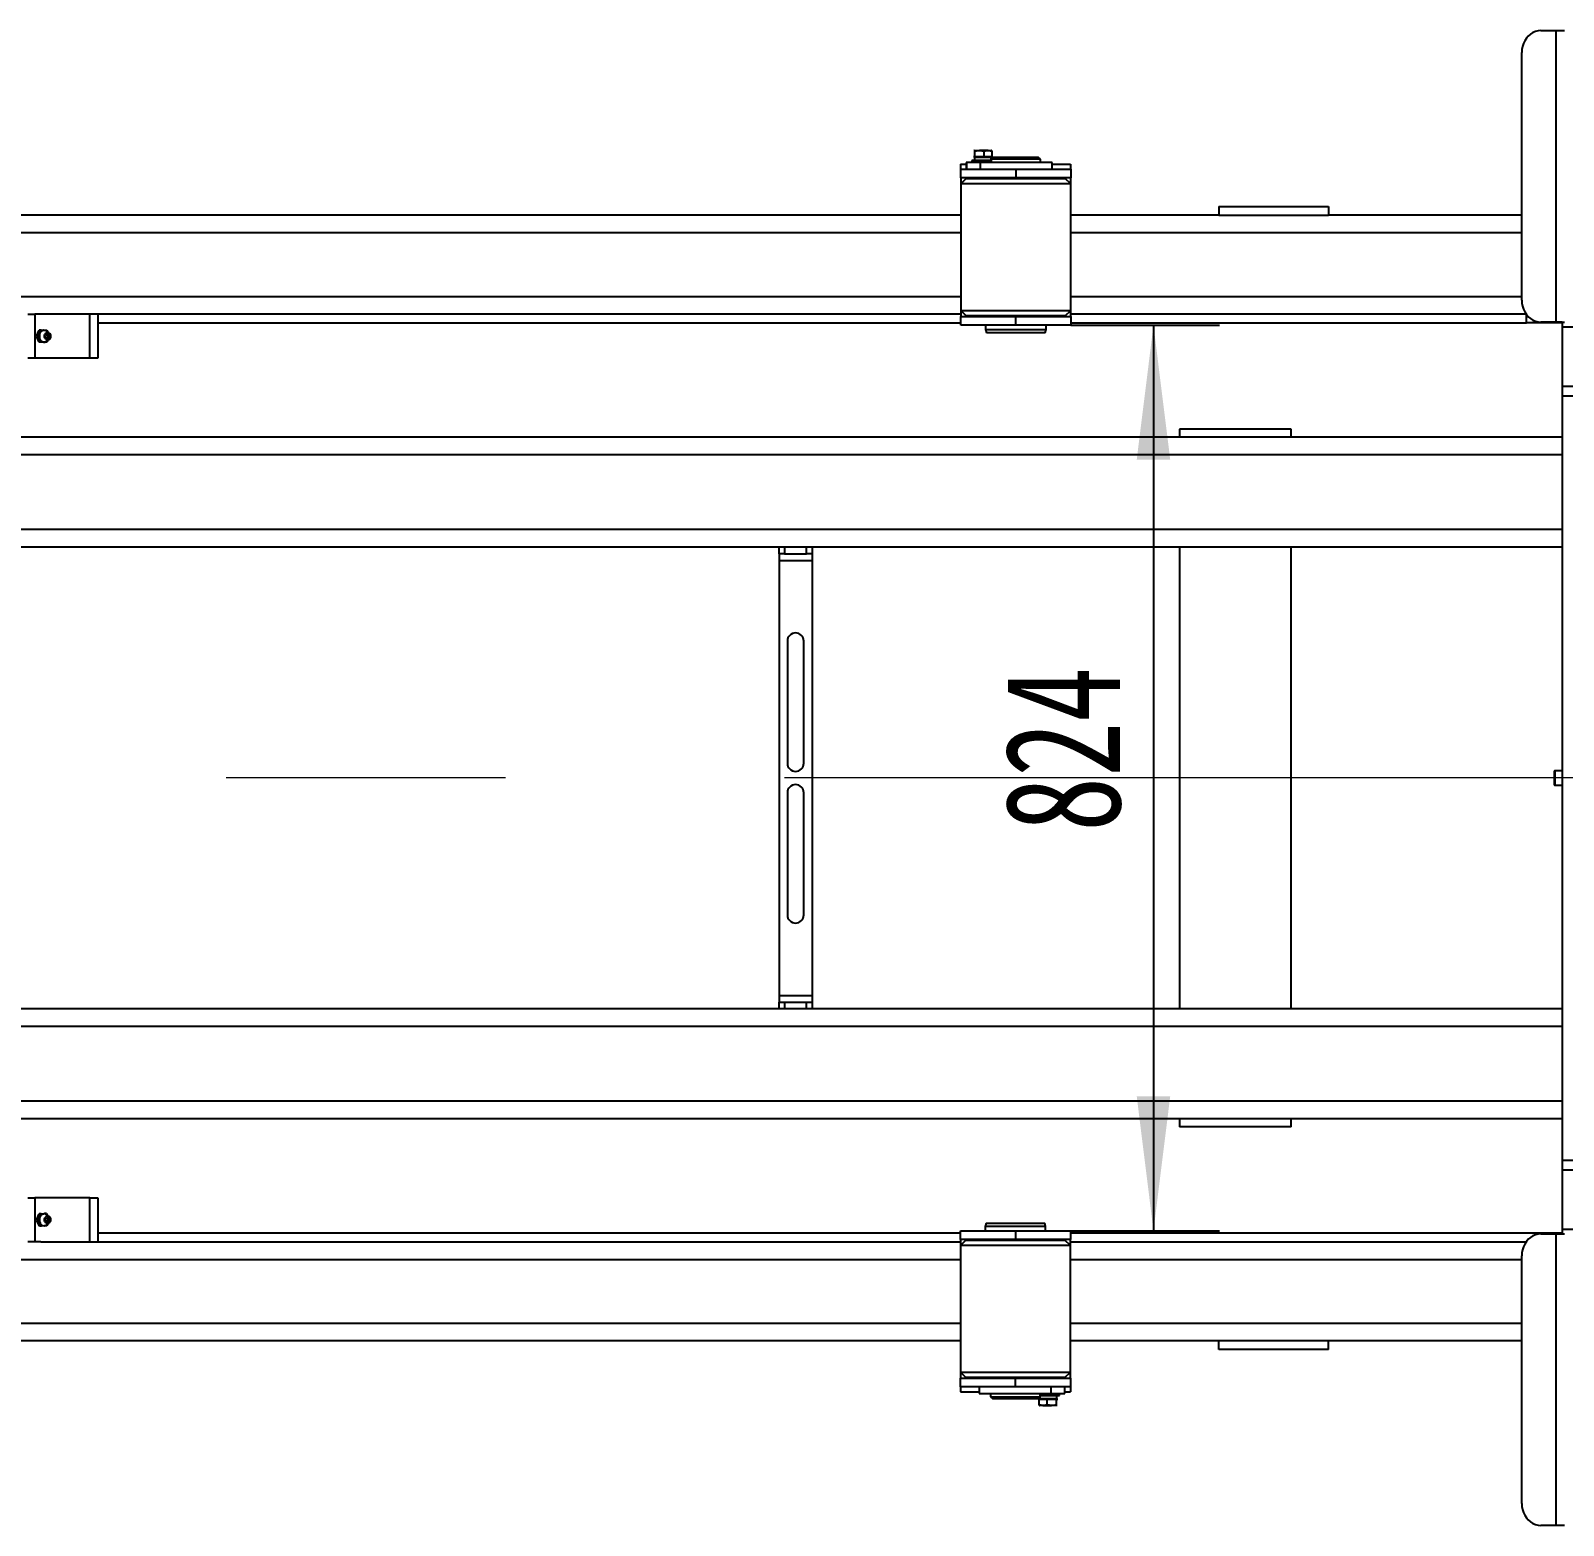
# Model space of a CAD drawing. Header units: millimetres. Extents: x 0 to 420, y 0 to 297.
# Drawn here: x 225.68 to 272.16, y 110.38 to 155.71 of the extents above; entities that cross this region are included whole.
import ezdxf

# ---------------------------------------------------------------- set-up
doc = ezdxf.new("R2010")
doc.units = ezdxf.units.MM
doc.linetypes.add('CENTERX2', pattern=[20.32, 12.7, -2.54, 2.54, -2.54])
doc.layers.add('标注层', color=7, linetype='Continuous')
doc.styles.add('SLDTEXTSTYLE7', font='TXT', dxfattribs={"width": 0.7})
doc.dimstyles.new('SLDDIMSTYLE0', dxfattribs={"dimtxt": 3.5, "dimasz": 4.08, "dimexe": 0, "dimexo": 0.0625, "dimgap": 0.875, "dimtad": 2, "dimlfac": 30, "dimrnd": 1e-09, "dimzin": 12, "dimdsep": 46, "dimtxsty": 'SLDTEXTSTYLE7', "dimsah": 1, "dimcen": 0.09, "dimadec": 0, "dimazin": 3, "dimtfac": 1, "dimtofl": 0, "dimtmove": 0, "dimatfit": 3, "dimfxl": 0, "dimfrac": 2, "dimtolj": 1, "dimtzin": 12, "dimarcsym": 0})

# ---------------------------------------------------------------- blocks, each defined once
blk = doc.blocks.new('_D_11')
at = {"layer": '标注层'}
for p, q in [((257.22, 146.776), (261.73, 146.776)), ((259.73, 146.776), (259.73, 119.309)), ((257.209, 119.309), (261.73, 119.309))]:
    blk.add_line(p, q, dxfattribs=at)
for points in [[(259.73, 146.776), (259.222, 142.696), (260.238, 142.696)], [(259.73, 119.309), (260.238, 123.389), (259.222, 123.389)]]:
    blk.add_solid(points, dxfattribs=at)
at = {"layer": '标注层', "insert": (255.218, 131.412), "char_height": 3.5, "attachment_point": 1, "rotation": 90, "style": 'SLDTEXTSTYLE7'}
blk.add_mtext('824', dxfattribs=at)

msp = doc.modelspace()

# ---------------------------------------------------------------- linework, layer by layer
at = {"color": 7, "linetype": 'Continuous', "lineweight": 25}
for p, q in [((271.47651, 155.70895), (271.9301, 155.70895)), ((271.9301, 155.70895), (271.9301, 146.87043)), ((271.9301, 155.70895), (272.19677, 155.70895)), ((270.89916, 147.53709), (270.89916, 155.04228)), ((254.28697, 152.07561), (254.28401, 152.07391)), ((254.28417, 152.07061), (254.28989, 152.07561)), ((254.28989, 152.07561), (254.45586, 152.07561)), ((254.31262, 151.88228), (254.31262, 152.05179)), ((254.7196, 152.07561), (254.45586, 152.07561)), ((254.5991, 151.88228), (254.5991, 152.05179)), ((254.7196, 152.07561), (254.82026, 152.07561)), ((254.82325, 152.07391), (254.8203, 152.07561)), ((254.84011, 151.88228), (254.84011, 152.05179)), ((253.87531, 151.65895), (253.87531, 151.39228)), ((253.87531, 151.65895), (254.05363, 151.65895)), ((254.05363, 151.70895), (254.05363, 151.50895)), ((254.06556, 151.70895), (254.05363, 151.70895)), ((254.06556, 151.50895), (254.06556, 151.70895)), ((254.47988, 151.70895), (254.06556, 151.70895)), ((254.2203, 151.77561), (254.2203, 151.70895)), ((254.80363, 151.77561), (254.2203, 151.77561)), ((254.31262, 151.88228), (254.26716, 151.88228)), ((254.29743, 151.86228), (254.29743, 151.77561)), ((254.80983, 151.86228), (254.29743, 151.86228)), ((254.29825, 151.88228), (254.3098, 151.86228)), ((254.5991, 151.88228), (254.31262, 151.88228)), ((254.47988, 151.50895), (254.47988, 151.70895)), ((256.65363, 151.70895), (254.47988, 151.70895)), ((254.84011, 151.88228), (254.5991, 151.88228)), ((254.79747, 151.86228), (254.80901, 151.88228)), ((254.8703, 151.87561), (254.80363, 151.80895)), ((254.80363, 151.80895), (254.80363, 151.70895)), ((256.30363, 151.80895), (254.80363, 151.80895)), ((254.80983, 151.81514), (254.80983, 151.86228)), ((254.8703, 151.87561), (256.23697, 151.87561)), ((256.30363, 151.80895), (256.23697, 151.87561)), ((256.30363, 151.70895), (256.30363, 151.80895)), ((256.65363, 151.50895), (256.65363, 151.70895)), ((256.65363, 151.65895), (257.20865, 151.65895)), ((257.20865, 151.65895), (257.20865, 151.50895)), ((253.87531, 151.39228), (253.88697, 151.39228)), ((253.88697, 151.24228), (253.88697, 151.50895)), ((253.88697, 151.50895), (255.55363, 151.50895)), ((255.55363, 151.24228), (253.88697, 151.24228)), ((253.88697, 151.24228), (253.88697, 151.05895)), ((254.05363, 151.22561), (253.88697, 151.05895)), ((254.05363, 151.22561), (257.05363, 151.22561)), ((254.38697, 151.24228), (254.38697, 151.22561)), ((254.63697, 151.24228), (254.63697, 151.22561)), ((255.55363, 151.50895), (255.55363, 151.24228)), ((255.55363, 151.50895), (257.2203, 151.50895)), ((257.2203, 151.24228), (255.55363, 151.24228)), ((256.4703, 151.22561), (256.4703, 151.24228)), ((257.2203, 151.05895), (257.05363, 151.22561)), ((257.2203, 151.50895), (257.2203, 151.24228)), ((257.2203, 151.05895), (257.2203, 151.24228)), ((253.88697, 151.05895), (253.88697, 147.22561)), ((257.2203, 151.05895), (253.88697, 151.05895)), ((253.88697, 150.97561), (253.88697, 147.30895)), ((257.2203, 147.22561), (257.2203, 151.05895)), ((257.2203, 147.30895), (257.2203, 150.97561)), ((261.70865, 150.37561), (261.70865, 150.10895)), ((261.70865, 150.37561), (265.04198, 150.37561)), ((265.04198, 150.37561), (265.04198, 150.10895)), ((253.88697, 150.10895), (199.44198, 150.10895)), ((261.70865, 150.10895), (257.2203, 150.10895)), ((261.70865, 150.10895), (265.04198, 150.10895)), ((270.89916, 150.10895), (265.04198, 150.10895)), ((225.58796, 147.10895), (225.80136, 147.10895)), ((225.80136, 147.10895), (225.80136, 145.77561)), ((225.98865, 147.10895), (225.80136, 147.10895)), ((253.88697, 147.10895), (225.98865, 147.10895)), ((227.46877, 145.77561), (227.46877, 147.10895)), ((227.70865, 147.10895), (227.70865, 145.77561)), ((253.88697, 147.22561), (254.05363, 147.05895)), ((253.88697, 147.22561), (257.2203, 147.22561)), ((253.88697, 147.22561), (253.88697, 147.04228)), ((253.88697, 146.77561), (253.88697, 147.04228)), ((253.88697, 147.04228), (255.55363, 147.04228)), ((257.05363, 147.05895), (254.05363, 147.05895)), ((254.63697, 147.05895), (254.63697, 147.04228)), ((255.55363, 146.77561), (255.55363, 147.04228)), ((255.55363, 147.04228), (257.2203, 147.04228)), ((256.4703, 147.04228), (256.4703, 147.05895)), ((257.05363, 147.05895), (257.2203, 147.22561)), ((257.2203, 147.04228), (257.2203, 147.22561)), ((271.03396, 147.10895), (257.2203, 147.10895)), ((257.2203, 147.04228), (257.2203, 146.77561)), ((271.04198, 146.84228), (271.04198, 147.09813)), ((225.85331, 146.44228), (225.93462, 146.62561)), ((225.91732, 146.44228), (225.85331, 146.44228)), ((225.93462, 146.25895), (225.85331, 146.44228)), ((225.91732, 146.44228), (225.95798, 146.53395)), ((225.95798, 146.35061), (225.91732, 146.44228)), ((225.99864, 146.62561), (225.93462, 146.62561)), ((225.95798, 146.53395), (225.99864, 146.62561)), ((225.99864, 146.62561), (226.07995, 146.62561)), ((226.07995, 146.62561), (226.16127, 146.62561)), ((226.16066, 146.5442), (226.13143, 146.52876)), ((226.16127, 146.62561), (226.1938, 146.55226)), ((226.26772, 146.50475), (226.24522, 146.52818)), ((255.55363, 146.77561), (253.88697, 146.77561)), ((254.63697, 146.77561), (254.63697, 146.64228)), ((254.63697, 146.64228), (254.66376, 146.54228)), ((254.63697, 146.64228), (256.4703, 146.64228)), ((256.4435, 146.54228), (254.66376, 146.54228)), ((257.2203, 146.77561), (255.55363, 146.77561)), ((256.4435, 146.54228), (256.4703, 146.64228)), ((256.4703, 146.64228), (256.4703, 146.77561)), ((271.37531, 146.84228), (271.04198, 146.84228)), ((272.12531, 146.84228), (271.37531, 146.84228)), ((271.9301, 146.87043), (271.47651, 146.87043)), ((272.12531, 146.87043), (271.9301, 146.87043)), ((272.12531, 146.87043), (272.19677, 146.87043)), ((272.12531, 146.87043), (272.12531, 146.72251)), ((272.12531, 146.72251), (277.29198, 146.72251)), ((272.12531, 146.72251), (272.12531, 144.92405)), ((225.99864, 146.25895), (225.93462, 146.25895)), ((225.99864, 146.25895), (225.95798, 146.35061)), ((226.07995, 146.25895), (225.99864, 146.25895)), ((226.16127, 146.25895), (226.07995, 146.25895)), ((226.13143, 146.3558), (226.16066, 146.34035)), ((226.1938, 146.33229), (226.16127, 146.25895)), ((226.24522, 146.35638), (226.26772, 146.37981)), ((225.80136, 145.77561), (225.58796, 145.77561)), ((227.46877, 145.77561), (225.80136, 145.77561)), ((227.70865, 145.77561), (227.46877, 145.77561)), ((272.12531, 144.92405), (277.29198, 144.92405)), ((272.12531, 144.92405), (272.12531, 144.62821)), ((272.12531, 144.62821), (277.29198, 144.62821)), ((272.12531, 144.62821), (272.12531, 121.45635)), ((272.12531, 143.37561), (210.25352, 143.37561)), ((260.51531, 143.62561), (260.51531, 143.37561)), ((263.90198, 143.62561), (260.51531, 143.62561)), ((263.90198, 143.37561), (263.90198, 143.62561)), ((272.12531, 140.04228), (212.97354, 140.04228)), ((248.37531, 139.84228), (248.37531, 140.04228)), ((248.54198, 140.04228), (248.54198, 139.84228)), ((249.20865, 139.84228), (249.20865, 140.04228)), ((249.37531, 140.04228), (249.37531, 139.84228)), ((260.51531, 140.04228), (260.51531, 126.04228)), ((263.90198, 126.04228), (263.90198, 140.04228)), ((248.54198, 139.84228), (248.37531, 139.84228)), ((248.37531, 139.84228), (248.37531, 139.64228)), ((248.37531, 139.64228), (249.37531, 139.64228)), ((248.37531, 139.64228), (248.37531, 126.44228)), ((248.54198, 139.84228), (249.20865, 139.84228)), ((249.37531, 139.84228), (249.20865, 139.84228)), ((249.37531, 139.84228), (249.37531, 139.64228)), ((249.37531, 139.64228), (249.37531, 126.44228)), ((248.62531, 137.19228), (248.62531, 133.49228)), ((249.12531, 133.49228), (249.12531, 137.19228)), ((271.88865, 133.07732), (271.88865, 133.24561)), ((271.88865, 132.83895), (271.88865, 133.07732)), ((272.12531, 133.25895), (271.90198, 133.25895)), ((248.62531, 132.59228), (248.62531, 128.89228)), ((249.12531, 128.89228), (249.12531, 132.59228)), ((271.90198, 132.82561), (272.12531, 132.82561)), ((248.37531, 126.44228), (249.37531, 126.44228)), ((248.37531, 126.44228), (248.37531, 126.24228)), ((249.37531, 126.44228), (249.37531, 126.24228)), ((272.12531, 126.04228), (212.97354, 126.04228)), ((248.37531, 126.04228), (248.37531, 126.24228)), ((248.37531, 126.24228), (248.54198, 126.24228)), ((248.54198, 126.24228), (248.54198, 126.04228)), ((248.54198, 126.24228), (249.20865, 126.24228)), ((249.20865, 126.04228), (249.20865, 126.24228)), ((249.20865, 126.24228), (249.37531, 126.24228)), ((249.37531, 126.24228), (249.37531, 126.04228)), ((272.12531, 122.70895), (210.25352, 122.70895)), ((260.51531, 122.70895), (260.51531, 122.45895)), ((263.90198, 122.45895), (260.51531, 122.45895)), ((263.90198, 122.45895), (263.90198, 122.70895)), ((272.12531, 121.45635), (277.29198, 121.45635)), ((272.12531, 121.45635), (272.12531, 121.16051)), ((272.12531, 121.16051), (277.29198, 121.16051)), ((272.12531, 121.16051), (272.12531, 119.36205)), ((225.58796, 120.30895), (225.80136, 120.30895)), ((225.80136, 120.30895), (225.80136, 118.97561)), ((227.46877, 120.30895), (225.80136, 120.30895)), ((227.46877, 118.97561), (227.46877, 120.30895)), ((227.46877, 120.30895), (227.70865, 120.30895)), ((227.70865, 120.30895), (227.70865, 118.97561)), ((225.85346, 119.63298), (225.92851, 119.82079)), ((225.91748, 119.63298), (225.85346, 119.63298)), ((225.94088, 119.45447), (225.85346, 119.63298)), ((225.91748, 119.63298), (225.95501, 119.72688)), ((225.96119, 119.54373), (225.91748, 119.63298)), ((225.92851, 119.82079), (226.09099, 119.83008)), ((225.99253, 119.82079), (225.92851, 119.82079)), ((225.95501, 119.72688), (225.99253, 119.82079)), ((226.0049, 119.45447), (225.96119, 119.54373)), ((225.99253, 119.82079), (226.07377, 119.82544)), ((226.07377, 119.82544), (226.155, 119.83008)), ((226.155, 119.83008), (226.09099, 119.83008)), ((226.16066, 119.7442), (226.13143, 119.72876)), ((226.13143, 119.5558), (226.16066, 119.54035)), ((226.155, 119.83008), (226.19311, 119.75228)), ((226.19477, 119.53232), (226.16737, 119.46377)), ((226.26772, 119.70475), (226.24522, 119.72818)), ((226.24522, 119.55638), (226.26772, 119.57981)), ((254.65211, 119.54228), (254.62531, 119.44228)), ((254.65211, 119.54228), (256.43185, 119.54228)), ((256.45865, 119.44228), (256.43185, 119.54228)), ((226.0049, 119.45447), (225.94088, 119.45447)), ((226.08614, 119.45912), (226.0049, 119.45447)), ((226.16737, 119.46377), (226.08614, 119.45912)), ((253.87531, 119.04228), (253.87531, 119.30895)), ((253.87531, 119.30895), (255.54198, 119.30895)), ((255.54198, 119.04228), (253.87531, 119.04228)), ((253.87531, 119.04228), (253.87531, 118.85895)), ((254.04198, 119.02561), (253.87531, 118.85895)), ((254.04198, 119.02561), (257.04198, 119.02561)), ((254.62531, 119.44228), (254.62531, 119.30895)), ((256.45865, 119.44228), (254.62531, 119.44228)), ((254.62531, 119.04228), (254.62531, 119.02561)), ((255.54198, 119.30895), (255.54198, 119.04228)), ((255.54198, 119.30895), (257.20865, 119.30895)), ((257.20865, 119.04228), (255.54198, 119.04228)), ((256.45865, 119.30895), (256.45865, 119.44228)), ((256.45865, 119.02561), (256.45865, 119.04228)), ((257.20865, 118.85895), (257.04198, 119.02561)), ((257.20865, 119.30895), (257.20865, 119.04228)), ((257.20865, 118.85895), (257.20865, 119.04228)), ((271.47651, 119.21413), (271.9301, 119.21413)), ((271.9301, 119.21413), (271.9301, 110.37561)), ((271.9301, 119.21413), (272.12531, 119.21413)), ((272.12531, 119.36205), (277.29198, 119.36205)), ((272.12531, 119.36205), (272.12531, 119.21413)), ((272.12531, 119.21413), (272.19677, 119.21413)), ((225.80136, 118.97561), (225.58796, 118.97561)), ((225.98865, 118.97561), (225.80136, 118.97561)), ((225.98865, 118.97561), (253.87531, 118.97561)), ((253.87531, 118.85895), (253.87531, 115.02561)), ((257.20865, 118.85895), (253.87531, 118.85895)), ((253.87531, 118.77561), (253.87531, 115.10895)), ((257.20865, 118.97561), (271.03396, 118.97561)), ((257.20865, 115.02561), (257.20865, 118.85895)), ((257.20865, 115.10895), (257.20865, 118.77561)), ((270.89916, 111.04228), (270.89916, 118.54747)), ((253.87531, 115.97561), (199.44198, 115.97561)), ((261.70865, 115.97561), (257.20865, 115.97561)), ((261.70865, 115.70895), (261.70865, 115.97561)), ((265.04198, 115.97561), (261.70865, 115.97561)), ((265.04198, 115.70895), (265.04198, 115.97561)), ((270.89916, 115.97561), (265.04198, 115.97561)), ((265.04198, 115.70895), (261.70865, 115.70895)), ((253.87531, 115.02561), (254.04198, 114.85895)), ((253.87531, 115.02561), (257.20865, 115.02561)), ((253.87531, 115.02561), (253.87531, 114.84228)), ((253.87531, 114.57561), (253.87531, 114.84228)), ((253.87531, 114.84228), (255.54198, 114.84228)), ((257.04198, 114.85895), (254.04198, 114.85895)), ((254.62531, 114.85895), (254.62531, 114.84228)), ((255.54198, 114.84228), (257.20865, 114.84228)), ((255.54198, 114.57561), (255.54198, 114.84228)), ((256.45865, 114.84228), (256.45865, 114.85895)), ((256.70865, 114.84228), (256.70865, 114.85895)), ((257.04198, 114.85895), (257.20865, 115.02561)), ((257.20865, 114.84228), (257.20865, 115.02561)), ((257.20865, 114.84228), (257.20865, 114.57561)), ((253.87531, 114.57561), (253.87531, 114.42561)), ((255.54198, 114.57561), (253.87531, 114.57561)), ((253.87531, 114.42561), (254.44198, 114.42561)), ((254.44198, 114.57561), (254.44198, 114.37561)), ((254.44198, 114.37561), (256.61573, 114.37561)), ((254.79198, 114.37561), (254.79198, 114.27561)), ((257.20865, 114.57561), (255.54198, 114.57561)), ((256.29198, 114.27561), (256.29198, 114.37561)), ((256.61573, 114.57561), (256.61573, 114.37561)), ((256.61573, 114.37561), (257.03005, 114.37561)), ((256.87531, 114.30895), (256.87531, 114.37561)), ((257.03005, 114.57561), (257.03005, 114.37561)), ((257.03005, 114.37561), (257.04198, 114.37561)), ((257.04198, 114.37561), (257.04198, 114.57561)), ((257.04198, 114.42561), (257.20865, 114.42561)), ((257.20865, 114.57561), (257.20865, 114.42561)), ((254.79198, 114.27561), (254.85865, 114.20895)), ((254.79198, 114.27561), (256.29198, 114.27561)), ((256.22531, 114.20895), (254.85865, 114.20895)), ((256.22531, 114.20895), (256.29198, 114.27561)), ((256.2555, 114.20228), (256.2555, 114.03276)), ((256.2555, 114.20228), (256.49652, 114.20228)), ((256.27236, 114.01065), (256.27531, 114.00895)), ((256.37601, 114.00895), (256.27535, 114.00895)), ((256.28578, 114.26941), (256.28578, 114.22228)), ((256.28578, 114.22228), (256.79818, 114.22228)), ((256.29815, 114.22228), (256.2866, 114.20228)), ((256.29198, 114.30895), (256.87531, 114.30895)), ((256.37601, 114.00895), (256.63975, 114.00895)), ((256.49652, 114.20228), (256.49652, 114.03276)), ((256.49652, 114.20228), (256.78299, 114.20228)), ((256.80572, 114.00895), (256.63975, 114.00895)), ((256.78299, 114.20228), (256.78299, 114.03276)), ((256.78299, 114.20228), (256.82846, 114.20228)), ((256.79736, 114.20228), (256.78581, 114.22228)), ((256.79818, 114.22228), (256.79818, 114.30895)), ((256.81144, 114.01394), (256.80572, 114.00895)), ((256.80865, 114.00895), (256.8116, 114.01065)), ((271.9301, 110.37561), (271.47651, 110.37561)), ((272.19677, 110.37561), (271.9301, 110.37561))]:
    msp.add_line(p, q, dxfattribs=at)
at = {"color": 8, "linetype": 'Continuous', "lineweight": 25}
for p, q in [((253.88697, 149.57561), (199.44198, 149.57561)), ((270.89916, 149.57561), (257.2203, 149.57561)), ((199.44198, 147.64228), (253.88697, 147.64228)), ((257.2203, 147.64228), (270.89916, 147.64228)), ((227.70865, 146.84228), (253.88697, 146.84228)), ((257.2203, 146.84228), (271.04198, 146.84228)), ((271.37531, 146.88075), (271.37531, 146.84228)), ((272.12531, 142.84228), (210.07566, 142.84228)), ((272.12531, 140.57561), (210.0838, 140.57561)), ((271.90198, 133.25895), (271.90198, 133.07962)), ((271.90198, 133.07962), (271.90198, 132.82561)), ((272.12531, 125.50895), (210.0838, 125.50895)), ((272.12531, 123.24228), (210.07566, 123.24228)), ((253.87531, 119.24228), (227.70865, 119.24228)), ((272.12531, 119.24228), (257.20865, 119.24228)), ((199.44198, 118.44228), (253.87531, 118.44228)), ((257.20865, 118.44228), (270.89916, 118.44228)), ((199.44198, 116.50895), (253.87531, 116.50895)), ((257.20865, 116.50895), (270.89916, 116.50895))]:
    msp.add_line(p, q, dxfattribs=at)
at = {"color": 7, "linetype": 'CENTERX2', "lineweight": 18, "ltscale": 3.333333}
msp.add_line((290.87531, 133.04228), (79.70865, 133.04228), dxfattribs=at)
at = {"color": 7, "linetype": 'Continuous', "lineweight": 25, "flags": 128}
for points in [[(271.47651, 155.70895), (271.39434, 155.70216), (271.31385, 155.68194), (271.23667, 155.6487), (271.16437, 155.60311), (271.09843, 155.54611), (271.04018, 155.47885), (270.99081, 155.40271), (270.95133, 155.31922), (270.92255, 155.2301), (270.90504, 155.13716), (270.89916, 155.04228)], [(270.89916, 147.53709), (270.90504, 147.44222), (270.92255, 147.34927), (270.95133, 147.26015), (270.99081, 147.17667), (271.04018, 147.10052), (271.09843, 147.03326), (271.16437, 146.97626), (271.23667, 146.93067), (271.31385, 146.89743), (271.39434, 146.87721), (271.47651, 146.87043)], [(226.24522, 146.52818), (226.22638, 146.54301), (226.19941, 146.5519), (226.17169, 146.54891), (226.14622, 146.53437), (226.12575, 146.50984), (226.11251, 146.478), (226.10793, 146.44228)], [(226.10793, 146.44228), (226.11251, 146.40656), (226.12575, 146.37472), (226.14622, 146.35019), (226.17169, 146.33564), (226.19941, 146.33265), (226.22638, 146.34154), (226.24522, 146.35638)], [(226.16787, 146.44228), (226.17255, 146.41166), (226.18587, 146.38571), (226.20581, 146.36837), (226.22933, 146.36228), (226.25285, 146.36837), (226.27279, 146.38571), (226.28611, 146.41166), (226.29079, 146.44228), (226.28611, 146.47289), (226.27279, 146.49885), (226.25285, 146.51619), (226.22933, 146.52228), (226.20581, 146.51619), (226.18587, 146.49885), (226.17255, 146.47289), (226.16787, 146.44228)], [(226.20372, 146.44228), (226.20567, 146.42952), (226.21122, 146.41871), (226.21953, 146.41148), (226.22933, 146.40895), (226.23913, 146.41148), (226.24744, 146.41871), (226.25299, 146.42952), (226.25494, 146.44228), (226.25299, 146.45504), (226.24744, 146.46585), (226.23913, 146.47307), (226.22933, 146.47561), (226.21953, 146.47307), (226.21122, 146.46585), (226.20567, 146.45504), (226.20372, 146.44228)], [(226.24522, 119.72818), (226.22295, 119.74486), (226.19571, 119.7522), (226.16811, 119.74762), (226.14315, 119.73164), (226.12354, 119.70597), (226.11138, 119.67339), (226.10801, 119.63745)], [(226.10801, 119.63745), (226.11379, 119.60203), (226.12809, 119.57097), (226.14937, 119.54764), (226.17531, 119.53456), (226.20311, 119.53316), (226.22975, 119.54358), (226.24522, 119.55638)], [(226.16793, 119.63877), (226.17364, 119.60845), (226.18782, 119.58328), (226.20833, 119.5671), (226.23203, 119.56236), (226.25532, 119.56978), (226.27465, 119.58825), (226.28709, 119.61494), (226.29073, 119.64579), (226.28502, 119.67611), (226.27084, 119.70128), (226.25033, 119.71746), (226.22663, 119.7222), (226.20334, 119.71477), (226.18401, 119.69631), (226.17157, 119.66962), (226.16793, 119.63877)], [(226.20375, 119.64082), (226.20612, 119.62818), (226.21203, 119.6177), (226.22058, 119.61095), (226.23045, 119.60898), (226.24016, 119.61207), (226.24821, 119.61977), (226.2534, 119.63089), (226.25491, 119.64374), (226.25253, 119.65638), (226.24662, 119.66686), (226.23808, 119.67361), (226.2282, 119.67558), (226.2185, 119.67248), (226.21044, 119.66479), (226.20526, 119.65367), (226.20375, 119.64082)], [(271.47651, 119.21413), (271.39434, 119.20735), (271.31385, 119.18713), (271.23667, 119.15389), (271.16437, 119.1083), (271.09843, 119.0513), (271.04018, 118.98404), (270.99081, 118.90789), (270.95133, 118.82441), (270.92255, 118.73529), (270.90504, 118.64234), (270.89916, 118.54747)], [(270.89916, 111.04228), (270.90504, 110.9474), (270.92255, 110.85446), (270.95133, 110.76534), (270.99081, 110.68185), (271.04018, 110.60571), (271.09843, 110.53845), (271.16437, 110.48144), (271.23667, 110.43586), (271.31385, 110.40262), (271.39434, 110.3824), (271.47651, 110.37561)]]:
    msp.add_lwpolyline(points, dxfattribs=at)
at = {"color": 7, "linetype": 'Continuous', "lineweight": 25}
for centre, radius, start, end in [((226.1701, 146.44228), 0.23107, 156.628129, 203.371871), ((226.08918, 146.48635), 0.13956, 93.790992, 160.061781), ((226.08918, 146.3982), 0.13956, 199.938219, 266.209008), ((248.87531, 137.19228), 0.25, 0, 180), ((248.87531, 133.49228), 0.25, 180, 0), ((271.90198, 133.24561), 0.01333, 90, 180), ((248.87531, 132.59228), 0.25, 0, 180), ((271.90198, 132.83895), 0.01333, 180, 270), ((248.87531, 128.89228), 0.25, 180, 0), ((226.16983, 119.64246), 0.23081, 158.544009, 205.324039), ((226.09188, 119.68278), 0.1438, 97.233839, 162.139198), ((226.08684, 119.59472), 0.1356, 202.08825, 269.7048)]:
    msp.add_arc(centre, radius, start, end, dxfattribs=at)
at = {"color": 8, "linetype": 'Continuous', "lineweight": 25}
for centre, radius, start, end in [((226.07217, 146.49043), 0.13541, 27.179155, 86.704206), ((226.1803, 146.44869), 0.09383, 121.621532, 183.919294), ((226.1805, 146.43593), 0.09403, 176.126617, 237.875125), ((226.07217, 146.39413), 0.13541, 273.295794, 332.820845), ((226.07382, 119.69239), 0.13305, 26.753087, 90.022313), ((226.07036, 119.59617), 0.13796, 276.56856, 332.409302), ((226.18144, 119.64778), 0.09517, 121.557385, 185.787637), ((226.1789, 119.63483), 0.09221, 177.917483, 238.894252)]:
    msp.add_arc(centre, radius, start, end, dxfattribs=at)
at = {"color": 7, "linetype": 'Continuous', "lineweight": 25}
for points, knots in [([(254.28989, 152.07561), (254.29154, 152.07539), (254.29923, 152.07434), (254.30673, 152.06171), (254.31262, 152.05179)], [0, 0, 0, 0, 0.2143775, 1, 1, 1, 1]), ([(254.31262, 152.05179), (254.33588, 152.05845), (254.38283, 152.07189), (254.43137, 152.07436), (254.45586, 152.07561)], [0, 0, 0, 0, 0.49545796, 1, 1, 1, 1]), ([(254.45586, 152.07561), (254.45925, 152.07558), (254.48496, 152.07537), (254.53344, 152.07017), (254.57708, 152.05796), (254.5991, 152.05179)], [0, 0, 0, 0, 0.07008577, 0.53078223, 1, 1, 1, 1]), ([(254.5991, 152.05179), (254.61867, 152.05845), (254.65817, 152.07189), (254.699, 152.07436), (254.7196, 152.07561)], [0, 0, 0, 0, 0.49545796, 1, 1, 1, 1]), ([(254.7196, 152.07561), (254.72246, 152.07558), (254.74409, 152.07537), (254.78487, 152.07017), (254.82158, 152.05796), (254.84011, 152.05179)], [0, 0, 0, 0, 0.07008577, 0.53078223, 1, 1, 1, 1]), ([(254.84011, 152.05179), (254.83422, 152.06171), (254.82671, 152.07434), (254.81902, 152.07539), (254.81738, 152.07561)], [0, 0, 0, 0, 0.78562249, 1, 1, 1, 1]), ([(256.37601, 114.00895), (256.37315, 114.00897), (256.35152, 114.00919), (256.31074, 114.01439), (256.27403, 114.0266), (256.2555, 114.03276)], [0, 0, 0, 0, 0.07008577, 0.53078223, 1, 1, 1, 1]), ([(256.2555, 114.03276), (256.2614, 114.02284), (256.2689, 114.01022), (256.27659, 114.00917), (256.27824, 114.00895)], [0, 0, 0, 0, 0.78562249, 1, 1, 1, 1]), ([(256.49652, 114.03276), (256.47695, 114.02611), (256.43744, 114.01267), (256.39661, 114.01019), (256.37601, 114.00895)], [0, 0, 0, 0, 0.49545796, 1, 1, 1, 1]), ([(256.63975, 114.00895), (256.63636, 114.00897), (256.61065, 114.00919), (256.56217, 114.01439), (256.51853, 114.0266), (256.49652, 114.03276)], [0, 0, 0, 0, 0.07008577, 0.53078223, 1, 1, 1, 1]), ([(256.78299, 114.03276), (256.75973, 114.02611), (256.71278, 114.01267), (256.66424, 114.01019), (256.63975, 114.00895)], [0, 0, 0, 0, 0.49545796, 1, 1, 1, 1]), ([(256.80572, 114.00895), (256.80407, 114.00917), (256.79638, 114.01022), (256.78888, 114.02284), (256.78299, 114.03276)], [0, 0, 0, 0, 0.2143775, 1, 1, 1, 1])]:
    msp.add_open_spline(points, degree=3, knots=knots, dxfattribs=at)

# ---------------------------------------------------------------- dimensions: what is measured, and where the dimension line sits
at = {"layer": '标注层'}
dim = msp.add_linear_dim(base=(259.72971, 119.30895), p1=(257.2203, 146.77561), p2=(257.20865, 119.30895), angle=90, dimstyle='SLDDIMSTYLE0', dxfattribs=at)
dim.commit()
dim.dimension.update_dxf_attribs({"geometry": '_D_11', "text_midpoint": (259.72971, 134.46688), "dimtype": 160})

doc.saveas('drawing.dxf')
